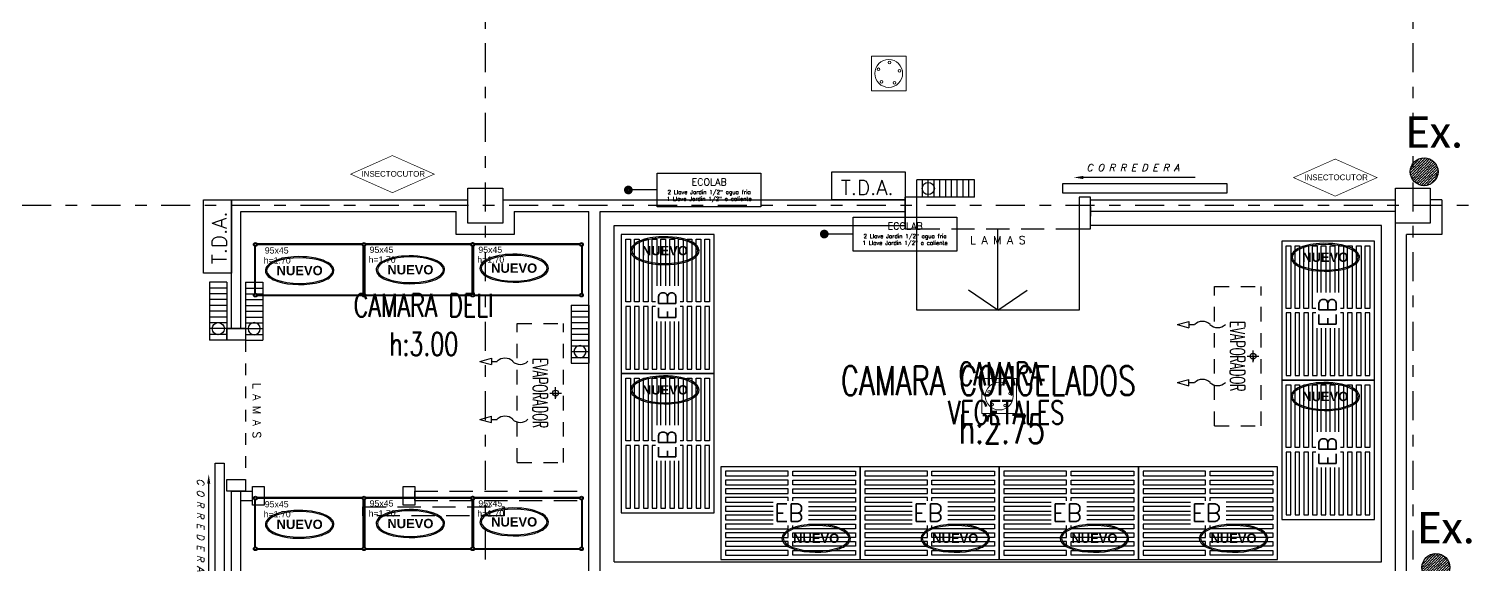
# Model space of a CAD drawing. Header units: millimetres. Extents: x 340 to 1003762, y 22 to 362022.
# Drawn here: x 416.21 to 428.6, y 95.26 to 99.87 of the extents above; entities that cross this region are included whole.
import ezdxf
from ezdxf.enums import TextEntityAlignment as Align
from ezdxf.xclip import XClip

# ---------------------------------------------------------------- set-up
doc = ezdxf.new("R2010")
doc.units = ezdxf.units.MM
doc.header["$XCLIPFRAME"] = 0
for name, pattern in [('LSBB_P_002 - PLANTA 1° NIVEL SALA DE VENTAS$0$000_ALTILLO PROPUESTA$0$HIDDEN', [0.375, 0.25, -0.125]), ('LSBB_P_002 - PLANTA 1° NIVEL SALA DE VENTAS$0$CB PROTOTIPO EXPRESS 1400$0$HIDDEN', [0.375, 0.25, -0.125]), ('LSBB_P_002 - PLANTA 1° NIVEL SALA DE VENTAS$0$CONTINUOS', [0]), ('LSBB_P_002 - PLANTA 1° NIVEL SALA DE VENTAS$0$DASHDOT2', [0.5, 0.25, -0.125, 0, -0.125]), ('LSBB_P_002 - PLANTA 1° NIVEL SALA DE VENTAS$0$DASHED', [0.75, 0.5, -0.25]), ('LSBB_P_002 - PLANTA 1° NIVEL SALA DE VENTAS$0$HIDDEN', [0.375, 0.25, -0.125]), ('LSBB_P_002 - PLANTA 1° NIVEL SALA DE VENTAS$0$HIDDEN2', [0.1875, 0.125, -0.0625])]:
    doc.linetypes.add(name, pattern=pattern)
for name, color, linetype in [('LSBB_P_002 - PLANTA 1° NIVEL SALA DE VENTAS$0$A-ACTIVOS NUEVOS', 20, 'Continuous'), ('LSBB_P_002 - PLANTA 1° NIVEL SALA DE VENTAS$0$A-DEMOLICIONES', 30, 'LSBB_P_002 - PLANTA 1° NIVEL SALA DE VENTAS$0$DASHED'), ('LSBB_P_002 - PLANTA 1° NIVEL SALA DE VENTAS$0$A-Equipamiento acero inox', 8, 'Continuous'), ('LSBB_P_002 - PLANTA 1° NIVEL SALA DE VENTAS$0$A-EVAPORADOR', 8, 'Continuous'), ('LSBB_P_002 - PLANTA 1° NIVEL SALA DE VENTAS$0$A-INSECTOCUTOR', 1, 'Continuous'), ('LSBB_P_002 - PLANTA 1° NIVEL SALA DE VENTAS$0$A-MOBILIARIO', 8, 'Continuous'), ('LSBB_P_002 - PLANTA 1° NIVEL SALA DE VENTAS$0$A-PILETAS NUEVAS', 8, 'Continuous'), ('LSBB_P_002 - PLANTA 1° NIVEL SALA DE VENTAS$0$A-TDA', 14, 'Continuous'), ('LSBB_P_002 - PLANTA 1° NIVEL SALA DE VENTAS$0$A-Textos', 2, 'Continuous'), ('LSBB_P_002 - PLANTA 1° NIVEL SALA DE VENTAS$0$CANALETA-DESAGUE', 4, 'Continuous'), ('LSBB_P_002 - PLANTA 1° NIVEL SALA DE VENTAS$0$E-TABIQUE-CAMARA', 1, 'Continuous'), ('LSBB_P_002 - PLANTA 1° NIVEL SALA DE VENTAS$0$EJES', 8, 'LSBB_P_002 - PLANTA 1° NIVEL SALA DE VENTAS$0$DASHDOT2'), ('LSBB_P_002 - PLANTA 1° NIVEL SALA DE VENTAS$0$ESTRUCTURA', 5, 'Continuous'), ('LSBB_P_002 - PLANTA 1° NIVEL SALA DE VENTAS$0$L-PILETAS EXISTENTES', 8, 'Continuous'), ('LSBB_P_002 - PLANTA 1° NIVEL SALA DE VENTAS$0$LLAVES ECOLAB', 90, 'Continuous'), ('LSBB_P_002 - PLANTA 1° NIVEL SALA DE VENTAS$0$N- EXTINTOR O RH', 1, 'Continuous'), ('LSBB_P_002 - PLANTA 1° NIVEL SALA DE VENTAS$0$PUERTAS', 2, 'Continuous'), ('LSBB_P_002 - PLANTA 1° NIVEL SALA DE VENTAS$0$TAB-REJA', 1, 'Continuous'), ('XREF', 7, 'Continuous')]:
    doc.layers.add(name, color=color, linetype=linetype)
doc.styles.add('LSBB_P_002 - PLANTA 1° NIVEL SALA DE VENTAS$0$ARIAL', font='')
doc.styles.add('LSBB_P_002 - PLANTA 1° NIVEL SALA DE VENTAS$0$ROMANS', font='romans')
doc.styles.add('LSBB_P_002 - PLANTA 1° NIVEL SALA DE VENTAS$0$ROMANS20', font='ROMANS8.SHX', dxfattribs={"width": 0.9, "height": 2})
doc.styles.add('LSBB_P_002 - PLANTA 1° NIVEL SALA DE VENTAS$0$SANSSERIF', font='sas_____.pfb')
doc.styles.add('LSBB_P_002 - PLANTA 1° NIVEL SALA DE VENTAS$0$STANDARD', font='txt')
doc.styles.get('LSBB_P_002 - PLANTA 1° NIVEL SALA DE VENTAS$0$ARIAL').set_extended_font_data('Arial', bold=True)

# ---------------------------------------------------------------- blocks, each defined once
blk = doc.blocks.new('LSBB_P_002 - PLANTA 1° NIVEL SALA DE VENTAS$0$A$C0C1D28A6')
at = {"color": 8}
blk.add_circle((0.4, 0.075), 0.0524, dxfattribs=at)
at = {"layer": 'LSBB_P_002 - PLANTA 1° NIVEL SALA DE VENTAS$0$CANALETA-DESAGUE', "color": 8}
for p, q in [((0, 0.15), (0.5, 0.15)), ((0, 0.15), (0, 0)), ((0.05, 0.15), (0.05, 0)), ((0.1, 0.15), (0.1, 0)), ((0.15, 0.15), (0.15, 0)), ((0.2, 0.15), (0.2, 0)), ((0.25, 0.15), (0.25, 0)), ((0.3, 0.15), (0.3, 0)), ((0.35, 0.15), (0.35, 0)), ((0.4, 0.15), (0.4, 0)), ((0.45, 0.15), (0.45, 0)), ((0.5, 0.15), (0.5, 0)), ((0, 0), (0.5, 0))]:
    blk.add_line(p, q, dxfattribs=at)
blk = doc.blocks.new('LSBB_P_002 - PLANTA 1° NIVEL SALA DE VENTAS$0$A$C282C68B8')
at = {"layer": 'LSBB_P_002 - PLANTA 1° NIVEL SALA DE VENTAS$0$A-Equipamiento acero inox', "linetype": 'Continuous'}
for points in [[(0.01, 0.031), (0.01, 0.439)], [(0.016, 0.032), (0.016, 0.437)], [(0.031, 0.46), (0.939, 0.46)], [(0.032, 0.453), (0.937, 0.453)], [(0.953, 0.437), (0.953, 0.032)], [(0.96, 0.439), (0.96, 0.031)], [(0.939, 0.01), (0.031, 0.01)], [(0.937, 0.016), (0.032, 0.016)]]:
    blk.add_lwpolyline(points, dxfattribs=at)
for centre, radius in [((0.016, 0.453), 0.0161), ((0.016, 0.453), 0.00971), ((0.953, 0.453), 0.0161), ((0.953, 0.453), 0.00971), ((0.016, 0.016), 0.0161), ((0.016, 0.016), 0.00971), ((0.953, 0.016), 0.0161), ((0.953, 0.016), 0.00971)]:
    blk.add_circle(centre, radius, dxfattribs=at)
blk = doc.blocks.new('LSBB_P_002 - PLANTA 1° NIVEL SALA DE VENTAS$0$A$C18211239')
at = {"layer": 'LSBB_P_002 - PLANTA 1° NIVEL SALA DE VENTAS$0$A-TDA'}
blk.add_lwpolyline([(0, 0.1934), (0.5054, 0.1934), (0.5054, 0), (0, 0)], close=True, dxfattribs=at)
at = {"layer": 'LSBB_P_002 - PLANTA 1° NIVEL SALA DE VENTAS$0$A-TDA', "style": 'LSBB_P_002 - PLANTA 1° NIVEL SALA DE VENTAS$0$ROMANS'}
blk.add_text('T.D.A.', height=0.1, dxfattribs=at).set_placement((0.0614, 0.0346))
blk = doc.blocks.new('LSBB_P_002 - PLANTA 1° NIVEL SALA DE VENTAS$0$A$C112258A6')
at = {"layer": 'LSBB_P_002 - PLANTA 1° NIVEL SALA DE VENTAS$0$A-Equipamiento acero inox'}
for points in [[(0, 0.8), (1.2, 0.8), (1.2, 0), (0, 0), (0, 0.8)], [(0.449, 0.494), (0.04, 0.494), (0.04, 0.534), (0.58, 0.534), (0.58, 0.507)], [(0.756, 0.494), (1.16, 0.494), (1.16, 0.534), (0.62, 0.534), (0.62, 0.507)], [(0.449, 0.418), (0.04, 0.418), (0.04, 0.458), (0.449, 0.458)], [(0.449, 0.342), (0.04, 0.342), (0.04, 0.382), (0.449, 0.382)], [(0.756, 0.418), (1.16, 0.418), (1.16, 0.458), (0.756, 0.458)], [(0.756, 0.342), (1.16, 0.342), (1.16, 0.382), (0.756, 0.382)], [(0.58, 0.295), (0.58, 0.266), (0.04, 0.266), (0.04, 0.306), (0.449, 0.306)], [(0.62, 0.295), (0.62, 0.266), (1.16, 0.266), (1.16, 0.306), (0.756, 0.306)]]:
    blk.add_lwpolyline(points, dxfattribs=at)
for points in [[(0.04, 0.761), (0.58, 0.761), (0.58, 0.721), (0.04, 0.721)], [(1.16, 0.761), (0.62, 0.761), (0.62, 0.721), (1.16, 0.721)], [(0.04, 0.685), (0.58, 0.685), (0.58, 0.645), (0.04, 0.645)], [(1.16, 0.685), (0.62, 0.685), (0.62, 0.645), (1.16, 0.645)], [(0.04, 0.609), (0.58, 0.609), (0.58, 0.569), (0.04, 0.569)], [(1.16, 0.609), (0.62, 0.609), (0.62, 0.569), (1.16, 0.569)], [(0.04, 0.231), (0.58, 0.231), (0.58, 0.191), (0.04, 0.191)], [(0.04, 0.155), (0.58, 0.155), (0.58, 0.115), (0.04, 0.115)], [(1.16, 0.231), (0.62, 0.231), (0.62, 0.191), (1.16, 0.191)], [(1.16, 0.155), (0.62, 0.155), (0.62, 0.115), (1.16, 0.115)], [(0.04, 0.079), (0.58, 0.079), (0.58, 0.039), (0.04, 0.039)], [(1.16, 0.079), (0.62, 0.079), (0.62, 0.039), (1.16, 0.039)]]:
    blk.add_lwpolyline(points, close=True, dxfattribs=at)
at = {"layer": 'LSBB_P_002 - PLANTA 1° NIVEL SALA DE VENTAS$0$A-Equipamiento acero inox', "style": 'LSBB_P_002 - PLANTA 1° NIVEL SALA DE VENTAS$0$ROMANS'}
blk.add_text('EB ', height=0.15, dxfattribs=at).set_placement((0.458, 0.321))
blk = doc.blocks.new('LSBB_P_002 - PLANTA 1° NIVEL SALA DE VENTAS$0$A$C529333AF')
at = {"layer": 'LSBB_P_002 - PLANTA 1° NIVEL SALA DE VENTAS$0$A-ACTIVOS NUEVOS', "extrusion": (0, 0, -1)}
blk.add_ellipse((0, 0), major_axis=(0.285, 0), ratio=0.388575, dxfattribs=at)
at = {"layer": 'LSBB_P_002 - PLANTA 1° NIVEL SALA DE VENTAS$0$A-ACTIVOS NUEVOS'}
blk.add_open_spline([(0.295, 0), (0.295, -0.021), (0.283, -0.041), (0.241, -0.074), (0.211, -0.088), (0.069, -0.129), (-0.089, -0.127), (-0.245, -0.075), (-0.284, -0.048), (-0.303, 0.019), (-0.278, 0.052), (-0.188, 0.099), (-0.122, 0.114), (0.052, 0.126), (0.163, 0.11), (0.27, 0.057), (0.295, 0.03), (0.295, 0)], degree=3, knots=[0, 0, 0, 0, 0.461791, 0.461791, 0.923583, 0.923583, 2.283227, 2.283227, 3.034626, 3.034626, 3.786024, 3.786024, 4.537423, 4.537423, 5.618495, 5.618495, 6.283185, 6.283185, 6.283185, 6.283185], dxfattribs=at)
at = {"layer": 'LSBB_P_002 - PLANTA 1° NIVEL SALA DE VENTAS$0$A-ACTIVOS NUEVOS', "insert": (0, 0), "char_height": 0.08, "attachment_point": 5, "style": 'LSBB_P_002 - PLANTA 1° NIVEL SALA DE VENTAS$0$ARIAL'}
blk.add_mtext_dynamic_manual_height_columns('NUEVO', width=0.53655, gutter_width=0.7, heights=[0], dxfattribs=at)
blk = doc.blocks.new('LSBB_P_002 - PLANTA 1° NIVEL SALA DE VENTAS$0$A$C0C504C7A')
at = {"const_width": 0.0089}
blk.add_lwpolyline([(0.001, 0.585), (0.261, 0), (0.001, -0.586), (-0.259, 0)], close=True, dxfattribs=at)
at = {"style": 'LSBB_P_002 - PLANTA 1° NIVEL SALA DE VENTAS$0$SANSSERIF'}
blk.add_text('INSECTOCUTOR', height=0.07969, rotation=270, dxfattribs=at).set_placement((-0.035, -0.012), align=Align.CENTER)
blk = doc.blocks.new('LSBB_P_002 - PLANTA 1° NIVEL SALA DE VENTAS$0$EVC5-302-22')
at = {"linetype": 'LSBB_P_002 - PLANTA 1° NIVEL SALA DE VENTAS$0$HIDDEN', "ltscale": 0.5}
for p, q in [((2.3, -0.1), (1.1, -0.1)), ((1.1, -0.5), (1.1, -0.1)), ((2.3, -0.5), (2.3, -0.1)), ((2.3, -0.5), (1.1, -0.5))]:
    blk.add_line(p, q, dxfattribs=at)
for p, q in [((1.7, -0.219), (1.7, -0.119)), ((1.75, -0.169), (1.65, -0.169)), ((1.7, -0.169), (1.74, -0.169)), ((1.4, -0.723), (1.454, -0.723)), ((1.427, -0.823), (1.4, -0.723)), ((1.427, -0.723), (1.427, -0.673)), ((1.427, -0.823), (1.454, -0.723)), ((1.954, -0.723), (1.9, -0.723)), ((1.927, -0.823), (1.9, -0.723)), ((1.927, -0.723), (1.927, -0.673)), ((1.927, -0.823), (1.954, -0.723))]:
    blk.add_line(p, q)
blk.add_circle((1.7, -0.169), 0.025)
for centre, start, end in [((1.358, -0.474), 315.9581, 44.0419), ((1.858, -0.474), 315.9581, 44.0419), ((1.495, -0.606), 135.9581, 224.0419), ((1.995, -0.606), 135.9581, 224.0419)]:
    blk.add_arc(centre, 0.0953, start, end)
at = {"style": 'LSBB_P_002 - PLANTA 1° NIVEL SALA DE VENTAS$0$ROMANS20', "width": 0.55}
blk.add_text('EVAPORADOR', height=0.128, dxfattribs=at).set_placement((1.701, -0.303), align=Align.MIDDLE)
blk = doc.blocks.new('LSBB_P_002 - PLANTA 1° NIVEL SALA DE VENTAS$0$A$C69995B83')
at = {"linetype": 'Continuous', "lineweight": 20}
for p, q in [((0, 0), (-0.3, 0)), ((-0.3, 0), (-0.3, -0.3)), ((0, -0.3), (0, 0)), ((-0.3, -0.3), (0, -0.3))]:
    blk.add_line(p, q, dxfattribs=at)
at = {"linetype": 'Continuous', "lineweight": 20, "const_width": 0.00333}
blk.add_lwpolyline([(-0.3, -0.3), (-0.3, 0), (0, 0), (0, -0.3)], close=True, dxfattribs=at)
at = {"linetype": 'Continuous', "lineweight": 20}
for centre, radius in [((-0.15, -0.15), 0.12), ((-0.186, -0.062), 0.0117), ((-0.078, -0.088), 0.0117), ((-0.245, -0.157), 0.0117), ((-0.245, -0.157), 0.0117), ((-0.172, -0.243), 0.0117), ((-0.069, -0.2), 0.0117)]:
    blk.add_circle(centre, radius, dxfattribs=at)
blk = doc.blocks.new('LSBB_P_002 - PLANTA 1° NIVEL SALA DE VENTAS$0$LLAVE ECOLAB')
at = {"layer": 'LSBB_P_002 - PLANTA 1° NIVEL SALA DE VENTAS$0$LLAVES ECOLAB', "color": 8}
blk.add_lwpolyline([(-1.501, 0.544), (-1.501, 1.437), (-1.209, 1.437), (-1.209, 0.544)], close=True, dxfattribs=at)
for points in [[(-1.355, 0.544), (-1.355, 0.295)], [(-1.355, 0.511), (-1.355, 0.295)]]:
    blk.add_lwpolyline(points, dxfattribs=at)
at = {"layer": 'LSBB_P_002 - PLANTA 1° NIVEL SALA DE VENTAS$0$LLAVES ECOLAB', "color": 8, "const_width": 0.035}
blk.add_lwpolyline([(-1.375, 0.295, 1), (-1.335, 0.295, 1)], format="xyb", close=True, dxfattribs=at)
blk.add_lwpolyline([(-1.375, 0.295, 1), (-1.335, 0.295, 1)], format="xyb", close=True, dxfattribs=at)
at = {"layer": 'LSBB_P_002 - PLANTA 1° NIVEL SALA DE VENTAS$0$A-MOBILIARIO', "ltscale": 0.25, "insert": (-1.352, 0.992), "char_height": 0.06, "width": 1.14638, "attachment_point": 5, "rotation": 90, "style": 'LSBB_P_002 - PLANTA 1° NIVEL SALA DE VENTAS$0$ROMANS'}
blk.add_mtext('\\A1;ECOLAB\\P{\\H0.58333x;2 Llave Jardin 1/2" agua fria\\P1 Llave Jardin 1/2" a caliente}', dxfattribs=at)
blk = doc.blocks.new('LSBB_P_002 - PLANTA 1° NIVEL SALA DE VENTAS$0$A$C733336A8')
at = {"layer": 'LSBB_P_002 - PLANTA 1° NIVEL SALA DE VENTAS$0$N- EXTINTOR O RH', "linetype": 'ByBlock'}
h = blk.add_hatch(dxfattribs=at)
h.set_pattern_fill('ANSI36,_I', color=256, scale=0.126, style=2)
h.set_pattern_definition([(45, (8652.443333, -21254.299438), (0.008352698853, 0.03062656246), [0.039375, -0.007875, 0, -0.007875])])
edge = h.paths.add_edge_path()
edge.add_arc((0.172, 0.12), 0.12, 0, 360)
at = {"layer": 'LSBB_P_002 - PLANTA 1° NIVEL SALA DE VENTAS$0$N- EXTINTOR O RH'}
blk.add_circle((0.172, 0.12), 0.12, dxfattribs=at)
at = {"layer": 'LSBB_P_002 - PLANTA 1° NIVEL SALA DE VENTAS$0$N- EXTINTOR O RH', "insert": (0.262, 0.46), "char_height": 0.27, "width": 6.00887, "attachment_point": 5, "style": 'LSBB_P_002 - PLANTA 1° NIVEL SALA DE VENTAS$0$STANDARD'}
blk.add_mtext('{\\fCalibri|b0|i0|c0|p34;Ex.}', dxfattribs=at)
blk = doc.blocks.new('LSBB_P_002 - PLANTA 1° NIVEL SALA DE VENTAS$0$EXTINTORES EXISTENTES')
at = {"layer": 'LSBB_P_002 - PLANTA 1° NIVEL SALA DE VENTAS$0$N- EXTINTOR O RH', "color": 20}
for p in [(843.285, 313.335), (843.386, 309.925)]:
    blk.add_blockref('LSBB_P_002 - PLANTA 1° NIVEL SALA DE VENTAS$0$A$C733336A8', p, dxfattribs=at)
blk = doc.blocks.new('LSBB_P_002 - PLANTA 1° NIVEL SALA DE VENTAS$0$DEMOL')
at = {"layer": 'LSBB_P_002 - PLANTA 1° NIVEL SALA DE VENTAS$0$A-DEMOLICIONES', "linetype": 'LSBB_P_002 - PLANTA 1° NIVEL SALA DE VENTAS$0$000_ALTILLO PROPUESTA$0$HIDDEN', "ltscale": 0.8}
for p, q in [((1033.331, 310.706), (1033.431, 310.706)), ((1033.431, 310.746), (1033.531, 310.746)), ((1033.431, 310.586), (1033.431, 310.746)), ((1033.431, 310.626), (1033.431, 310.706)), ((1033.531, 310.746), (1033.531, 310.586)), ((1034.731, 310.746), (1034.831, 310.746)), ((1034.731, 310.586), (1034.731, 310.746)), ((1034.831, 310.746), (1034.831, 310.586)), ((1034.831, 310.706), (1036.331, 310.706)), ((1034.831, 310.626), (1034.831, 310.706)), ((1034.831, 310.626), (1034.831, 310.706)), ((1033.331, 310.626), (1033.431, 310.626)), ((1033.531, 310.586), (1033.431, 310.586)), ((1034.383, 310.492), (1034.383, 310.57)), ((1034.383, 310.57), (1035.603, 310.57)), ((1034.831, 310.586), (1034.731, 310.586)), ((1034.831, 310.626), (1036.331, 310.626)), ((1035.603, 310.57), (1035.603, 310.492)), ((1035.603, 310.492), (1034.383, 310.492))]:
    blk.add_line(p, q, dxfattribs=at)
at = {"layer": 'LSBB_P_002 - PLANTA 1° NIVEL SALA DE VENTAS$0$A-DEMOLICIONES', "linetype": 'LSBB_P_002 - PLANTA 1° NIVEL SALA DE VENTAS$0$000_ALTILLO PROPUESTA$0$HIDDEN', "ltscale": 0.8, "style": 'LSBB_P_002 - PLANTA 1° NIVEL SALA DE VENTAS$0$ROMANS', "width": 0.7}
for s, p in [('CAMARA CONGELADOS', (1038.506, 311.533, 0)), ('h:2.75', (1039.522, 311.116, 0))]:
    blk.add_text(s, height=0.25, dxfattribs=at).set_placement(p)
blk = doc.blocks.new('LSBB_P_002 - PLANTA 1° NIVEL SALA DE VENTAS', base_point=(223.57, 14.22))
at = {"layer": 'LSBB_P_002 - PLANTA 1° NIVEL SALA DE VENTAS$0$E-TABIQUE-CAMARA'}
for p, q in [((833.251, 313.216), (835.289, 313.216)), ((833.331, 313.116), (835.189, 313.116)), ((835.589, 313.216), (839.06, 313.216)), ((835.589, 313.216), (839.06, 313.216)), ((835.689, 313.116), (836.331, 313.116)), ((835.689, 313.116), (836.331, 313.116)), ((836.331, 309.976), (836.331, 313.116)), ((840.66, 313.216), (843.289, 313.216)), ((840.66, 313.216), (843.289, 313.216)), ((843.689, 313.216), (843.589, 313.216)), ((843.385, 311.116), (843.385, 312.916)), ((843.385, 311.016), (843.385, 312.916)), ((843.385, 309.976), (843.385, 311.016))]:
    blk.add_line(p, q, dxfattribs=at)
at = {"layer": 'LSBB_P_002 - PLANTA 1° NIVEL SALA DE VENTAS$0$E-TABIQUE-CAMARA', "ltscale": 2}
for p, q in [((839.06, 313.156), (839.06, 313.076)), ((840.66, 313.156), (840.66, 313.076)), ((840.66, 313.156), (840.66, 313.076)), ((833.251, 312.106), (833.331, 312.106)), ((833.251, 310.706), (833.331, 310.706)), ((833.251, 310.706), (833.331, 310.706))]:
    blk.add_line(p, q, dxfattribs=at)
at = {"layer": 'LSBB_P_002 - PLANTA 1° NIVEL SALA DE VENTAS$0$E-TABIQUE-CAMARA'}
for points in [[(833.251, 312.106), (833.251, 313.216)], [(833.331, 312.106), (833.331, 313.116)], [(835.689, 313.116), (835.689, 312.916), (835.189, 312.916), (835.189, 313.116)], [(835.689, 313.116), (835.689, 312.916), (835.189, 312.916), (835.189, 313.116)], [(836.431, 309.976), (836.431, 313.116), (839.06, 313.116)], [(843.289, 309.976), (843.289, 313.116), (840.66, 313.116)], [(843.689, 313.216), (843.689, 312.916), (843.385, 312.916)], [(843.689, 313.116), (843.689, 312.916), (843.385, 312.916)], [(836.551, 310.096), (836.551, 312.996), (839.06, 312.996)], [(836.551, 310.096), (843.169, 310.096), (843.169, 312.996), (840.66, 312.996)], [(833.251, 309.321), (833.251, 310.706)], [(833.331, 309.321), (833.331, 310.706), (833.331, 310.706)]]:
    blk.add_lwpolyline(points, dxfattribs=at)
at = {"layer": 'LSBB_P_002 - PLANTA 1° NIVEL SALA DE VENTAS$0$EJES'}
for p, q in [((835.439, 330.166), (835.439, 242.519)), ((843.439, 330.166), (843.439, 242.519)), ((877.894, 313.166), (769.057, 313.166))]:
    blk.add_line(p, q, dxfattribs=at)
at = {"layer": 'LSBB_P_002 - PLANTA 1° NIVEL SALA DE VENTAS$0$ESTRUCTURA'}
for points in [[(835.589, 313.316), (835.589, 313.016), (835.289, 313.016), (835.289, 313.316)], [(843.589, 313.316), (843.589, 313.016), (843.289, 313.016), (843.289, 313.316)]]:
    blk.add_lwpolyline(points, close=True, dxfattribs=at)
at = {"layer": 'LSBB_P_002 - PLANTA 1° NIVEL SALA DE VENTAS$0$PUERTAS'}
blk.add_line((840.575, 313.412), (841.561, 313.412), dxfattribs=at)
at = {"layer": 'LSBB_P_002 - PLANTA 1° NIVEL SALA DE VENTAS$0$PUERTAS', "color": 8, "ltscale": 2}
for p, q in [((839.06, 312.966), (839.06, 313.238)), ((833.371, 312.106), (833.211, 312.106)), ((833.051, 310.791), (833.051, 309.988))]:
    blk.add_line(p, q, dxfattribs=at)
at = {"layer": 'LSBB_P_002 - PLANTA 1° NIVEL SALA DE VENTAS$0$PUERTAS', "color": 8, "linetype": 'LSBB_P_002 - PLANTA 1° NIVEL SALA DE VENTAS$0$CONTINUOS', "ltscale": 0.8}
for p, q in [((839.16, 312.266), (839.16, 312.966)), ((839.86, 312.266), (839.86, 312.966)), ((840.56, 312.966), (840.56, 312.266)), ((839.86, 312.266), (839.607, 312.437)), ((839.86, 312.266), (840.114, 312.437)), ((840.56, 312.266), (839.16, 312.266))]:
    blk.add_line(p, q, dxfattribs=at)
at = {"layer": 'LSBB_P_002 - PLANTA 1° NIVEL SALA DE VENTAS$0$PUERTAS'}
for points in [[(841.839, 313.276), (841.839, 313.354), (840.419, 313.354), (840.419, 313.276)], [(833.187, 309.727), (833.109, 309.727), (833.109, 310.947), (833.187, 310.947)]]:
    blk.add_lwpolyline(points, close=True, dxfattribs=at)
at = {"layer": 'LSBB_P_002 - PLANTA 1° NIVEL SALA DE VENTAS$0$PUERTAS', "ltscale": 2}
for points in [[(839.06, 312.966), (839.16, 312.966), (839.16, 313.238), (839.06, 313.238)], [(840.56, 312.966), (840.66, 312.966), (840.66, 313.238), (840.56, 313.238)], [(833.371, 312.106), (833.371, 312.006), (833.211, 312.006), (833.211, 312.106)], [(833.371, 310.806), (833.371, 310.706), (833.211, 310.706), (833.211, 310.806)]]:
    blk.add_lwpolyline(points, close=True, dxfattribs=at)
at = {"layer": 'LSBB_P_002 - PLANTA 1° NIVEL SALA DE VENTAS$0$PUERTAS', "linetype": 'LSBB_P_002 - PLANTA 1° NIVEL SALA DE VENTAS$0$CB PROTOTIPO EXPRESS 1400$0$HIDDEN', "ltscale": 0.8}
blk.add_lwpolyline([(839.16, 312.966), (840.56, 312.966)], dxfattribs=at)
at = {"layer": 'LSBB_P_002 - PLANTA 1° NIVEL SALA DE VENTAS$0$PUERTAS', "linetype": 'LSBB_P_002 - PLANTA 1° NIVEL SALA DE VENTAS$0$HIDDEN2', "ltscale": 0.8}
blk.add_lwpolyline([(833.371, 312.006), (833.371, 310.806)], dxfattribs=at)
at = {"layer": 'LSBB_P_002 - PLANTA 1° NIVEL SALA DE VENTAS$0$PUERTAS', "color": 2}
for points in [[(840.596, 313.422, -0.831), (840.515, 313.409, -0.831), (840.596, 313.395, -0.831)], [(833.04, 310.77, -0.831), (833.054, 310.851, -0.831), (833.067, 310.77, -0.831)]]:
    blk.add_solid(points, dxfattribs=at)
at = {"layer": 'LSBB_P_002 - PLANTA 1° NIVEL SALA DE VENTAS$0$A-ACTIVOS NUEVOS'}
for p in [(836.988, 312.778), (834.793, 312.613), (835.688, 312.627), (842.684, 312.721), (833.838, 312.606), (836.988, 311.578), (842.684, 311.521), (833.838, 310.419), (834.793, 310.426), (835.688, 310.44), (838.293, 310.299), (839.493, 310.299), (840.693, 310.299), (841.893, 310.299)]:
    blk.add_blockref('LSBB_P_002 - PLANTA 1° NIVEL SALA DE VENTAS$0$A$C529333AF', p, dxfattribs=at)
at = {"layer": 'LSBB_P_002 - PLANTA 1° NIVEL SALA DE VENTAS$0$A-DEMOLICIONES'}
blk.add_blockref('LSBB_P_002 - PLANTA 1° NIVEL SALA DE VENTAS$0$DEMOL', (-200, 0), dxfattribs=at)
at = {"layer": 'LSBB_P_002 - PLANTA 1° NIVEL SALA DE VENTAS$0$A-Equipamiento acero inox', "ltscale": 0.25, "xscale": -1}
for p, rotation in [((836.612, 311.718), 270), ((842.308, 311.661), 270), ((836.612, 310.518), 270), ((842.308, 310.461), 270), ((837.472, 310.916), 180), ((838.672, 310.916), 180), ((839.872, 310.916), 180), ((841.072, 310.916), 180)]:
    blk.add_blockref('LSBB_P_002 - PLANTA 1° NIVEL SALA DE VENTAS$0$A$C112258A6', p, dxfattribs=dict(at, rotation=rotation))
at = {"layer": 'LSBB_P_002 - PLANTA 1° NIVEL SALA DE VENTAS$0$A-Equipamiento acero inox'}
for p in [(833.44, 312.379), (834.377, 312.379), (835.315, 312.379), (833.44, 310.193), (834.377, 310.193), (835.315, 310.193)]:
    blk.add_blockref('LSBB_P_002 - PLANTA 1° NIVEL SALA DE VENTAS$0$A$C282C68B8', p, dxfattribs=at)
at = {"layer": 'LSBB_P_002 - PLANTA 1° NIVEL SALA DE VENTAS$0$A-EVAPORADOR', "rotation": 270}
for p in [(842.23, 313.568), (836.215, 313.251)]:
    blk.add_blockref('LSBB_P_002 - PLANTA 1° NIVEL SALA DE VENTAS$0$EVC5-302-22', p, dxfattribs=at)
at = {"layer": 'LSBB_P_002 - PLANTA 1° NIVEL SALA DE VENTAS$0$A-INSECTOCUTOR', "color": 1, "xscale": 0.6154695185053047, "yscale": 0.6154695185053047, "zscale": 0.6154695185053047, "rotation": 90}
for p in [(834.638, 313.437), (842.77, 313.407)]:
    blk.add_blockref('LSBB_P_002 - PLANTA 1° NIVEL SALA DE VENTAS$0$A$C0C504C7A', p, dxfattribs=at)
at = {"layer": 'LSBB_P_002 - PLANTA 1° NIVEL SALA DE VENTAS$0$A-PILETAS NUEVAS', "xscale": -1, "rotation": 90}
for p in [(838.769, 314.155), (839.722, 311.375)]:
    blk.add_blockref('LSBB_P_002 - PLANTA 1° NIVEL SALA DE VENTAS$0$A$C69995B83', p, dxfattribs=at)
at = {"layer": 'LSBB_P_002 - PLANTA 1° NIVEL SALA DE VENTAS$0$L-PILETAS EXISTENTES'}
for p, rotation in [((839.66, 313.388), 180), ((833.061, 312.506), 270)]:
    blk.add_blockref('LSBB_P_002 - PLANTA 1° NIVEL SALA DE VENTAS$0$A$C0C1D28A6', p, dxfattribs=dict(at, rotation=rotation))
at = {"layer": 'LSBB_P_002 - PLANTA 1° NIVEL SALA DE VENTAS$0$L-PILETAS EXISTENTES', "xscale": -1, "rotation": 90}
for p in [(833.521, 312.506), (836.331, 312.308)]:
    blk.add_blockref('LSBB_P_002 - PLANTA 1° NIVEL SALA DE VENTAS$0$A$C0C1D28A6', p, dxfattribs=at)
at = {"layer": 'LSBB_P_002 - PLANTA 1° NIVEL SALA DE VENTAS$0$LLAVES ECOLAB', "rotation": 270}
for p in [(836.378, 311.946), (838.068, 311.566)]:
    blk.add_blockref('LSBB_P_002 - PLANTA 1° NIVEL SALA DE VENTAS$0$LLAVE ECOLAB', p, dxfattribs=at)
at = {"layer": 'LSBB_P_002 - PLANTA 1° NIVEL SALA DE VENTAS$0$N- EXTINTOR O RH'}
blk.add_blockref('LSBB_P_002 - PLANTA 1° NIVEL SALA DE VENTAS$0$EXTINTORES EXISTENTES', (0.08, 0.003), dxfattribs=at)
at = {"layer": 'LSBB_P_002 - PLANTA 1° NIVEL SALA DE VENTAS$0$TAB-REJA', "xscale": 1.25, "yscale": 1.25, "zscale": 1.25}
blk.add_blockref('LSBB_P_002 - PLANTA 1° NIVEL SALA DE VENTAS$0$A$C18211239', (838.429, 313.216), dxfattribs=at)
at = {"layer": 'LSBB_P_002 - PLANTA 1° NIVEL SALA DE VENTAS$0$TAB-REJA', "xscale": 1.25, "yscale": 1.25, "zscale": 1.25, "rotation": 90}
blk.add_blockref('LSBB_P_002 - PLANTA 1° NIVEL SALA DE VENTAS$0$A$C18211239', (833.251, 312.584), dxfattribs=at)
at = {"layer": 'LSBB_P_002 - PLANTA 1° NIVEL SALA DE VENTAS$0$A-Equipamiento acero inox', "style": 'LSBB_P_002 - PLANTA 1° NIVEL SALA DE VENTAS$0$SANSSERIF'}
for s, p in [('95x45', (833.64, 312.753)), ('95x45', (834.544, 312.759)), ('95x45', (835.482, 312.759)), ('h=1.70', (833.644, 312.667)), ('h=1.70', (834.549, 312.674)), ('h=1.70', (835.486, 312.674)), ('95x45', (834.544, 310.573)), ('95x45', (835.482, 310.573)), ('h=1.70', (833.644, 310.48)), ('95x45', (833.64, 310.566)), ('h=1.70', (834.549, 310.487)), ('h=1.70', (835.486, 310.487))]:
    blk.add_text(s, height=0.054, dxfattribs=at).set_placement(p, align=Align.CENTER)
at = {"layer": 'LSBB_P_002 - PLANTA 1° NIVEL SALA DE VENTAS$0$A-Textos', "char_height": 0.2, "width": 3.65265, "attachment_point": 2, "style": 'LSBB_P_002 - PLANTA 1° NIVEL SALA DE VENTAS$0$ROMANS'}
for s, insert in [('{\\W0.7;CAMARA DELI\\Ph:3.00}', (834.908, 312.407, 0)), ('{\\W0.7;CAMARA\\P VEGETALES}', (839.883, 311.817))]:
    blk.add_mtext(s, dxfattribs=dict(at, insert=insert))
at = {"layer": 'LSBB_P_002 - PLANTA 1° NIVEL SALA DE VENTAS$0$PUERTAS', "color": 2, "style": 'LSBB_P_002 - PLANTA 1° NIVEL SALA DE VENTAS$0$ROMANS', "oblique": 15}
blk.add_text('C O R R E D E R A', height=0.06, dxfattribs=at).set_placement((841.024, 313.463), align=Align.CENTER)
at = {"layer": 'LSBB_P_002 - PLANTA 1° NIVEL SALA DE VENTAS$0$PUERTAS', "color": 6, "linetype": 'LSBB_P_002 - PLANTA 1° NIVEL SALA DE VENTAS$0$CONTINUOS', "ltscale": 0.8, "style": 'LSBB_P_002 - PLANTA 1° NIVEL SALA DE VENTAS$0$ROMANS'}
blk.add_text('L A M A S', height=0.0693, dxfattribs=at).set_placement((839.86, 312.835, -1.404), align=Align.CENTER)
at = {"layer": 'LSBB_P_002 - PLANTA 1° NIVEL SALA DE VENTAS$0$PUERTAS', "color": 4, "style": 'LSBB_P_002 - PLANTA 1° NIVEL SALA DE VENTAS$0$ROMANS'}
blk.add_text('L A M A S', height=0.0693, rotation=270, dxfattribs=at).set_placement((833.433, 311.4, -1.404), align=Align.CENTER)
at = {"layer": 'LSBB_P_002 - PLANTA 1° NIVEL SALA DE VENTAS$0$PUERTAS', "color": 2, "style": 'LSBB_P_002 - PLANTA 1° NIVEL SALA DE VENTAS$0$ROMANS', "oblique": 15}
blk.add_text('C O R R E D E R A', height=0.06, rotation=270, dxfattribs=at).set_placement((832.954, 310.414), align=Align.CENTER)

msp = doc.modelspace()

# ---------------------------------------------------------------- block references
at = {"layer": 'XREF'}
ref = msp.add_blockref('LSBB_P_002 - PLANTA 1° NIVEL SALA DE VENTAS', (-191.719, -200.6), dxfattribs=at)
XClip(ref).set_block_clipping_path([(755.454857474, 236.6800249606), (887.3150098981, 333.6713636781)])

doc.saveas('drawing.dxf')
